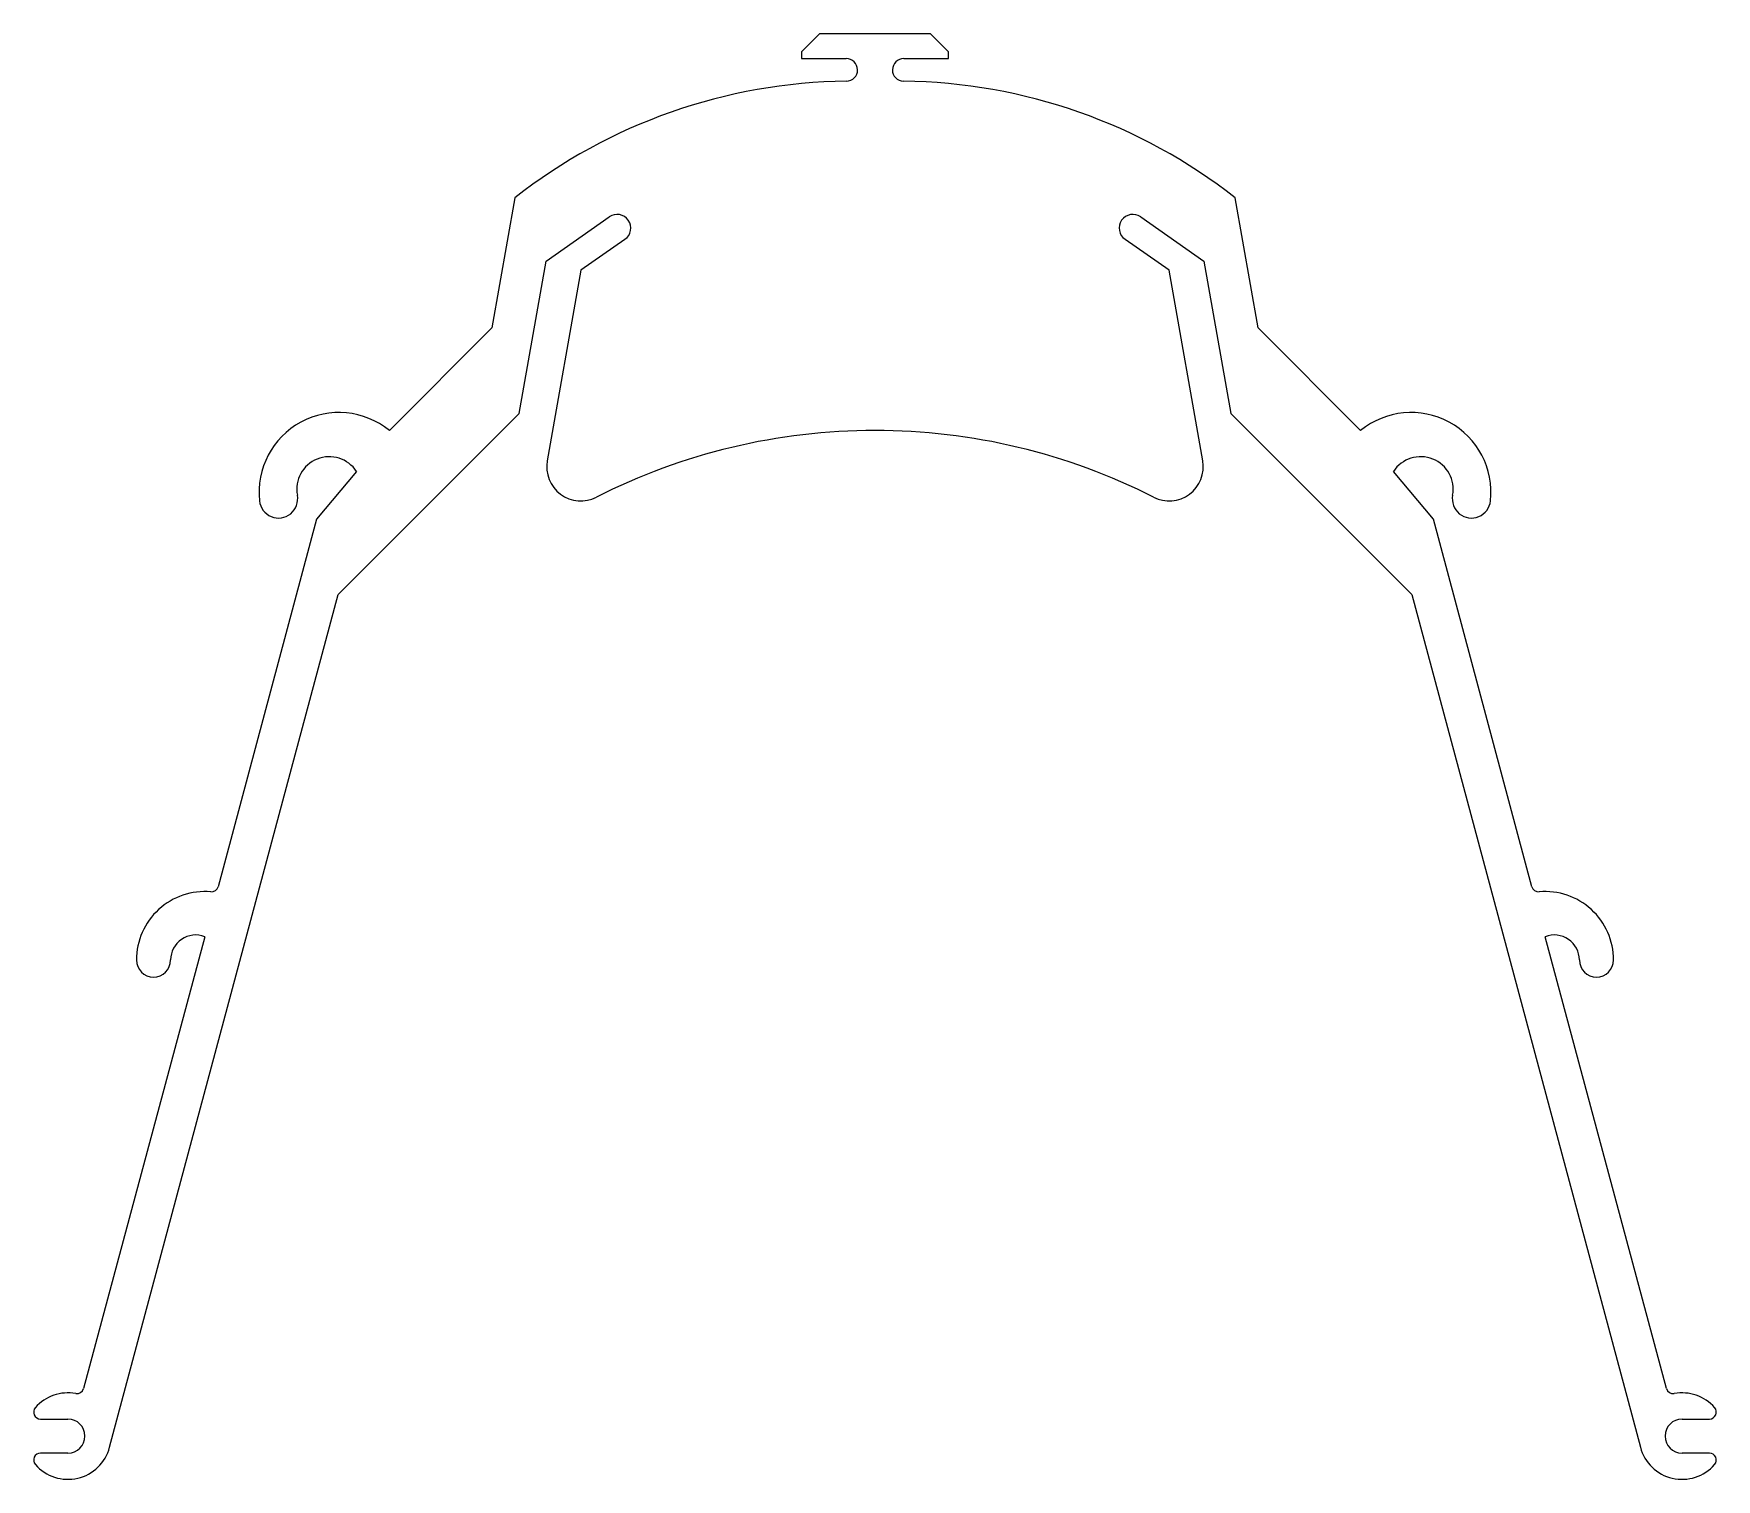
# Model space of a CAD drawing. Header units: inches. Extents: x 3.66 to 13.34, y 1.71 to 10.03.
import ezdxf

# ---------------------------------------------------------------- set-up
doc = ezdxf.new("R2010")
doc.units = ezdxf.units.IN
doc.header["$MEASUREMENT"] = 0

msp = doc.modelspace()

# ---------------------------------------------------------------- linework, layer by layer
at = {"color": 7, "linetype": 'Continuous', "lineweight": 25}
for p, q in [((8.1823, 10.0336), (8.0779, 9.9293)), ((8.8201, 10.0336), (8.1823, 10.0336)), ((8.9244, 9.9293), (8.8201, 10.0336)), ((8.0779, 9.9293), (8.0779, 9.8899)), ((8.0779, 9.8899), (8.3358, 9.8899)), ((8.6665, 9.8899), (8.9244, 9.8899)), ((8.9244, 9.8899), (8.9244, 9.9293)), ((6.4283, 9.0888), (6.2964, 8.3407)), ((10.7059, 8.3407), (10.574, 9.0888)), ((6.6084, 8.7246), (6.9718, 8.979)), ((10.0306, 8.979), (10.394, 8.7246)), ((7.0621, 8.85), (6.8077, 8.6719)), ((10.1947, 8.6719), (9.9403, 8.85)), ((6.4539, 7.8486), (6.6084, 8.7246)), ((10.394, 8.7246), (10.5484, 7.8486)), ((6.8077, 8.6719), (6.6144, 7.5757)), ((10.3879, 7.5757), (10.1947, 8.6719)), ((6.2964, 8.3407), (5.7059, 7.7502)), ((11.2964, 7.7502), (10.7059, 8.3407)), ((5.4106, 6.8053), (6.4539, 7.8486)), ((10.5484, 7.8486), (11.5917, 6.8053)), ((5.5169, 7.514), (5.2867, 7.2396)), ((11.7156, 7.2396), (11.4854, 7.514)), ((5.2867, 7.2396), (4.7199, 5.1241)), ((12.2824, 5.1241), (11.7156, 7.2396)), ((4.0958, 1.8984), (5.4106, 6.8053)), ((11.5917, 6.8053), (12.9065, 1.8984)), ((4.6429, 4.8368), (3.946, 2.2359)), ((13.0563, 2.2359), (12.3594, 4.8368)), ((3.6978, 2.0612), (3.8555, 2.0612)), ((13.1468, 2.0612), (13.3045, 2.0612)), ((3.8555, 1.8644), (3.6978, 1.8644)), ((13.3045, 1.8644), (13.1468, 1.8644))]:
    msp.add_line(p, q, dxfattribs=at)
for centre, radius, start, end in [((8.3358, 9.825), 0.065, 270.64974, 90), ((8.6665, 9.825), 0.065, 90, 269.35026), ((8.3723, 6.6106), 3.1496, 90.64974, 128.11167), ((8.6301, 6.6106), 3.1496, 51.88833, 89.35026), ((7.0169, 8.9145), 0.0787, 305, 125), ((9.9854, 8.9145), 0.0787, 55, 235), ((5.4153, 7.3943), 0.4594, 50.75876, 186.2244), ((11.5871, 7.3943), 0.4594, 353.7756, 129.24124), ((8.502, 4.2069), 3.5433, 90.01414, 116.92767), ((8.5003, 4.2069), 3.5433, 63.07233, 89.98586), ((5.3601, 7.4121), 0.187, 33.0091, 190.78148), ((6.8083, 7.5415), 0.1969, 170, 296.92767), ((10.1941, 7.5415), 0.1969, 243.07233, 10), ((11.6422, 7.4121), 0.187, 349.21852, 146.9909), ((5.0681, 7.3565), 0.1102, 186.2244, 10.78148), ((11.9342, 7.3565), 0.1102, 169.21852, 353.7756), ((4.6438, 4.7029), 0.3937, 84.95504, 180), ((4.6819, 5.1343), 0.0394, 264.95504, 345), ((12.3205, 5.1343), 0.0394, 195, 275.04496), ((12.3586, 4.7029), 0.3937, 0, 95.04496), ((4.5906, 4.7029), 0.1437, 68.67094, 180), ((12.4117, 4.7029), 0.1437, 0, 111.32906), ((4.3485, 4.7029), 0.0984, 180, 0), ((12.6538, 4.7029), 0.0984, 180, 0), ((3.908, 2.2461), 0.0394, 259.5079, 345), ((13.0944, 2.2461), 0.0394, 195, 280.4921), ((3.8555, 1.9628), 0.2488, 79.5079, 138.85416), ((13.1468, 1.9628), 0.2488, 41.14584, 100.4921), ((3.6978, 2.1006), 0.0394, 138.85416, 270), ((3.8555, 1.9628), 0.0984, 270, 90), ((13.1468, 1.9628), 0.0984, 90, 270), ((13.3045, 2.1006), 0.0394, 270, 41.14584), ((3.6978, 1.825), 0.0394, 90, 221.14584), ((3.8555, 1.9628), 0.2488, 221.14584, 345), ((13.1468, 1.9628), 0.2488, 195, 318.85416), ((13.3045, 1.825), 0.0394, 318.85416, 90)]:
    msp.add_arc(centre, radius, start, end, dxfattribs=at)

doc.saveas('drawing.dxf')
